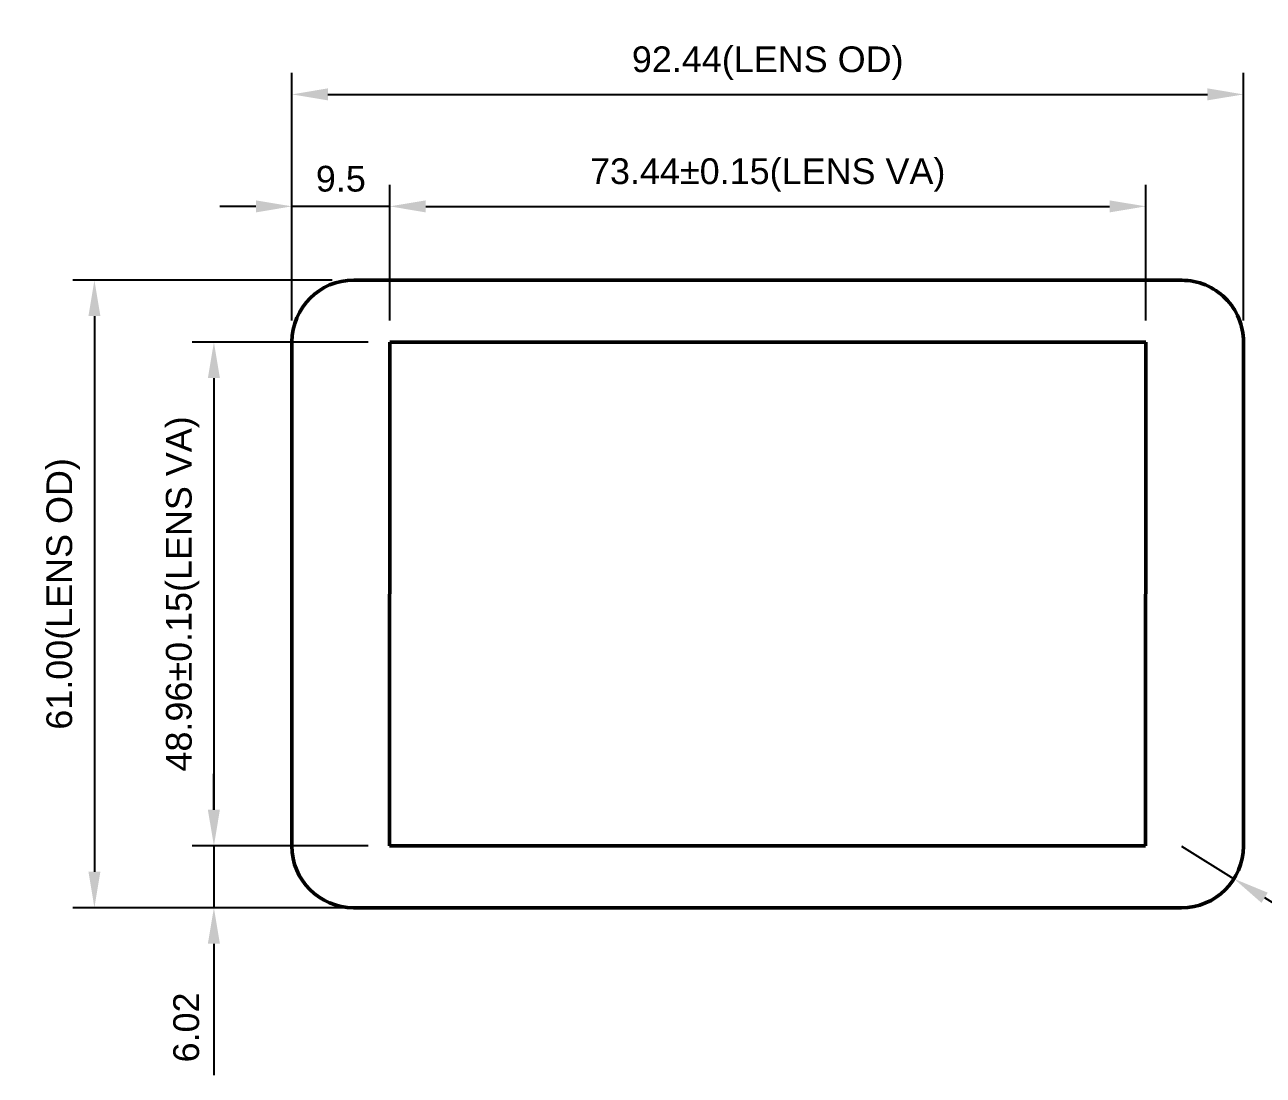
# Model space of a CAD drawing. Header units: millimetres. Extents: x 37 to 395, y 164 to 266.
# Drawn here: x 36.7 to 157, y 163.6 to 265.7 of the extents above; entities that cross this region are included whole.
import ezdxf

# ---------------------------------------------------------------- set-up
doc = ezdxf.new("R2010")
doc.units = ezdxf.units.MM
doc.header["$LTSCALE"] = 0.75
doc.layers.add('Visible', color=7, linetype='Continuous', lineweight=50)
doc.layers.add('尺寸标注', color=3, linetype='Continuous', lineweight=25)
doc.styles.get("Standard").update_dxf_attribs({"font": 'arial.ttf'})
doc.dimstyles.new('Dim-ISO-25', dxfattribs={"dimtxt": 3.5, "dimasz": 3.5, "dimexe": 2.1, "dimexo": 2.1, "dimgap": 1.4, "dimtad": 1, "dimzin": 12, "dimdsep": 46, "dimtxsty": 'Standard', "dimcen": 0, "dimazin": 3, "dimtp": 0.1, "dimtm": 0.1, "dimtfac": 0.714286, "dimtmove": 0, "dimatfit": 3, "dimfxl": 1, "dimtzin": 12, "dimarcsym": 0})

# ---------------------------------------------------------------- blocks, each defined once
blk = doc.blocks.new('*D3')
at = {"layer": 'Defpoints', "color": 0, "transparency": 16777216}
for p in [(155.05, 258.89), (62.61, 234.84), (155.05, 234.82)]:
    blk.add_point(p, dxfattribs=at)
at = {"layer": '尺寸标注', "color": 0, "lineweight": -2, "transparency": 16777216}
for p, q in [((62.61, 236.94), (62.61, 260.99)), ((155.05, 236.92), (155.05, 260.99)), ((66.11, 258.89), (151.55, 258.89))]:
    blk.add_line(p, q, dxfattribs=at)
at = {"layer": '尺寸标注', "color": 0, "transparency": 16777216}
for points in [[(66.11, 259.48), (66.11, 258.31), (62.61, 258.89)], [(151.55, 259.48), (151.55, 258.31), (155.05, 258.89)]]:
    blk.add_solid(points, dxfattribs=at)
at = {"layer": '尺寸标注', "color": 0, "transparency": 16777216, "insert": (108.83, 261.93), "char_height": 2.5, "attachment_point": 5}
blk.add_mtext('92.44(LENS OD)', dxfattribs=at)
blk = doc.blocks.new('*D4')
at = {"layer": 'Defpoints', "color": 0, "transparency": 16777216}
for p in [(72.11, 234.82), (55.03, 185.86), (72.1, 185.86)]:
    blk.add_point(p, dxfattribs=at)
at = {"layer": '尺寸标注', "color": 0, "lineweight": -2, "transparency": 16777216}
for p, q in [((70.01, 234.82), (52.93, 234.82)), ((55.03, 231.32), (55.03, 189.36)), ((70, 185.86), (52.93, 185.86))]:
    blk.add_line(p, q, dxfattribs=at)
at = {"layer": '尺寸标注', "color": 0, "transparency": 16777216}
for points in [[(54.44, 231.32), (55.61, 231.32), (55.03, 234.82)], [(54.44, 189.36), (55.61, 189.36), (55.03, 185.86)]]:
    blk.add_solid(points, dxfattribs=at)
at = {"layer": '尺寸标注', "color": 0, "transparency": 16777216, "insert": (51.99, 210.34), "char_height": 2.5, "attachment_point": 5, "rotation": 90}
blk.add_mtext('48.96%%P0.15(LENS VA)', dxfattribs=at)
blk = doc.blocks.new('*D5')
at = {"layer": 'Defpoints', "color": 0, "transparency": 16777216}
for p in [(145.55, 248.01), (72.11, 234.82), (145.55, 234.81)]:
    blk.add_point(p, dxfattribs=at)
at = {"layer": '尺寸标注', "color": 0, "lineweight": -2, "transparency": 16777216}
for p, q in [((72.11, 236.92), (72.11, 250.11)), ((145.55, 236.91), (145.55, 250.11)), ((75.61, 248.01), (142.05, 248.01))]:
    blk.add_line(p, q, dxfattribs=at)
at = {"layer": '尺寸标注', "color": 0, "transparency": 16777216}
for points in [[(75.61, 248.59), (75.61, 247.42), (72.11, 248.01)], [(142.05, 248.59), (142.05, 247.42), (145.55, 248.01)]]:
    blk.add_solid(points, dxfattribs=at)
at = {"layer": '尺寸标注', "color": 0, "transparency": 16777216, "insert": (108.83, 251.05), "char_height": 2.5, "attachment_point": 5}
blk.add_mtext('73.44%%P0.15(LENS VA)', dxfattribs=at)
blk = doc.blocks.new('*D6')
at = {"layer": 'Defpoints', "color": 0, "transparency": 16777216}
for p in [(62.61, 248.01), (62.61, 234.82), (72.11, 234.82)]:
    blk.add_point(p, dxfattribs=at)
at = {"layer": '尺寸标注', "color": 0, "lineweight": -2, "transparency": 16777216}
for p, q in [((62.61, 236.92), (62.61, 250.11)), ((72.11, 236.92), (72.11, 250.11)), ((59.11, 248.01), (55.61, 248.01)), ((72.11, 248.01), (62.61, 248.01)), ((75.61, 248.01), (79.11, 248.01))]:
    blk.add_line(p, q, dxfattribs=at)
at = {"layer": '尺寸标注', "color": 0, "transparency": 16777216}
for points in [[(59.11, 248.59), (59.11, 247.42), (62.61, 248.01)], [(75.61, 248.59), (75.61, 247.42), (72.11, 248.01)]]:
    blk.add_solid(points, dxfattribs=at)
at = {"layer": '尺寸标注', "color": 0, "transparency": 16777216, "insert": (67.36, 250.68), "char_height": 2.5, "attachment_point": 5}
blk.add_mtext('9.5', dxfattribs=at)
blk = doc.blocks.new('*D27')
at = {"layer": 'Defpoints', "color": 0}
for p in [(68.61, 240.84), (43.42, 179.84), (68.6, 179.84)]:
    blk.add_point(p, dxfattribs=at)
at = {"layer": '尺寸标注', "color": 0, "lineweight": -2}
for p, q in [((66.51, 240.84), (41.32, 240.84)), ((43.42, 237.34), (43.42, 183.34)), ((66.5, 179.84), (41.32, 179.84))]:
    blk.add_line(p, q, dxfattribs=at)
at = {"layer": '尺寸标注', "color": 0}
for points in [[(44, 237.34), (42.84, 237.34), (43.42, 240.84)], [(42.84, 183.34), (44, 183.34), (43.42, 179.84)]]:
    blk.add_solid(points, dxfattribs=at)
at = {"layer": '尺寸标注', "color": 0, "insert": (40.38, 210.34), "char_height": 2.5, "attachment_point": 5, "rotation": 90}
blk.add_mtext('61.00(LENS OD)', dxfattribs=at)
blk = doc.blocks.new('*D8')
at = {"layer": 'Defpoints', "color": 0, "transparency": 16777216}
for p in [(72.1, 185.86), (55.03, 179.84), (72.1, 179.84)]:
    blk.add_point(p, dxfattribs=at)
at = {"layer": '尺寸标注', "color": 0, "lineweight": -2, "transparency": 16777216}
for p, q in [((55.03, 189.36), (55.03, 192.86)), ((70, 185.86), (52.93, 185.86)), ((55.03, 185.86), (55.03, 179.84)), ((70, 179.84), (52.93, 179.84)), ((55.03, 176.34), (55.03, 163.55))]:
    blk.add_line(p, q, dxfattribs=at)
at = {"layer": '尺寸标注', "color": 0, "transparency": 16777216}
for points in [[(54.44, 189.36), (55.61, 189.36), (55.03, 185.86)], [(54.44, 176.34), (55.61, 176.34), (55.03, 179.84)]]:
    blk.add_solid(points, dxfattribs=at)
at = {"layer": '尺寸标注', "color": 0, "transparency": 16777216, "insert": (52.35, 168.2), "char_height": 2.5, "attachment_point": 5, "rotation": 90}
blk.add_mtext('6.02', dxfattribs=at)
blk = doc.blocks.new('*D9')
at = {"layer": 'Defpoints', "color": 0, "transparency": 16777216}
for p in [(149.04, 185.83), (154.13, 182.65)]:
    blk.add_point(p, dxfattribs=at)
at = {"layer": '尺寸标注', "color": 0, "lineweight": -2, "transparency": 16777216}
for p, q in [((149.04, 185.83), (154.13, 182.65)), ((162.24, 177.6), (157.11, 180.8)), ((167.67, 177.6), (162.24, 177.6))]:
    blk.add_line(p, q, dxfattribs=at)
at = {"layer": '尺寸标注', "color": 0, "transparency": 16777216}
blk.add_solid([(157.41, 181.3), (156.8, 180.31), (154.13, 182.65)], dxfattribs=at)
at = {"layer": '尺寸标注', "color": 0, "transparency": 16777216, "insert": (165.66, 180.28), "char_height": 2.5, "attachment_point": 5}
blk.add_mtext('R6', dxfattribs=at)

msp = doc.modelspace()

# ---------------------------------------------------------------- linework, layer by layer
at = {"layer": 'Visible', "extrusion": (0, 0, -1)}
for p, q in [((149.05, 240.825), (68.61, 240.837)), ((62.609, 234.837), (62.602, 185.837)), ((72.102, 185.856), (72.109, 234.816)), ((72.109, 234.816), (145.549, 234.806)), ((145.549, 234.806), (145.542, 185.846)), ((155.042, 185.825), (155.049, 234.825)), ((145.542, 185.846), (72.102, 185.856)), ((68.601, 179.837), (149.041, 179.825))]:
    msp.add_line(p, q, dxfattribs=at)
for centre, start, end in [((-68.609, 234.837), 0.00797, 90.00797), ((-149.049, 234.825), 90.00797, 180.00797), ((-68.602, 185.837), 270.00797, 0.00797), ((-149.042, 185.825), 180.00797, 270.00797)]:
    msp.add_arc(centre, 6, start, end, dxfattribs=at)

# ---------------------------------------------------------------- dimensions: what is measured, and where the dimension line sits
at = {"layer": '尺寸标注'}
for base, p1, p2, text, picture, middle in [((155.049, 258.893), (62.609, 234.837), (155.049, 234.825), '<>(LENS OD)', '*D3', (108.829, 261.932)), ((145.549, 248.008), (72.109, 234.816), (145.549, 234.806), '<>%%P0.15(LENS VA)', '*D5', (108.829, 251.047))]:
    dim = msp.add_linear_dim(base=base, p1=p1, p2=p2, text=text, dimstyle='Dim-ISO-25', override={"dimtxt": 2.5, "dimtmove": 1}, dxfattribs=at)
    dim.commit()
    dim.dimension.update_dxf_attribs({"geometry": picture, "text_midpoint": middle})
dim = msp.add_linear_dim(base=(62.609, 248.008), p1=(72.109, 234.816), p2=(62.609, 234.816), dimstyle='Dim-ISO-25', override={"dimtxt": 2.5, "dimtmove": 1}, dxfattribs=at)
dim.commit()
dim.dimension.update_dxf_attribs({"geometry": '*D6', "text_midpoint": (67.359, 250.684)})
for base, p1, p2, text, override, picture, middle in [((43.422, 179.837), (68.61, 240.837), (68.601, 179.837), '<>(LENS OD)', {"dimtxt": 2.5, "dimzin": 0}, '*D27', (40.382, 210.337)), ((55.027, 185.856), (72.109, 234.816), (72.102, 185.856), '<>%%P0.15(LENS VA)', {"dimtxt": 2.5, "dimtmove": 1}, '*D4', (51.988, 210.336))]:
    dim = msp.add_linear_dim(base=base, p1=p1, p2=p2, angle=90, text=text, dimstyle='Dim-ISO-25', override=override, dxfattribs=at)
    dim.commit()
    dim.dimension.update_dxf_attribs({"geometry": picture, "text_midpoint": middle})
dim = msp.add_linear_dim(base=(55.027, 179.836), p1=(72.102, 185.856), p2=(72.101, 179.836), angle=90, dimstyle='Dim-ISO-25', override={"dimtxt": 2.5}, dxfattribs=at)
dim.commit()
dim.dimension.update_dxf_attribs({"geometry": '*D8', "text_midpoint": (52.351, 168.195)})
dim = msp.add_radius_dim(center=(149.042, 185.825), mpoint=(154.135, 182.653), dimstyle='Dim-ISO-25', override={"dimtxt": 2.5, "dimtoh": 1}, dxfattribs=at)
dim.commit()
dim.dimension.update_dxf_attribs({"geometry": '*D9', "text_midpoint": (165.658, 180.279)})

doc.saveas('drawing.dxf')
